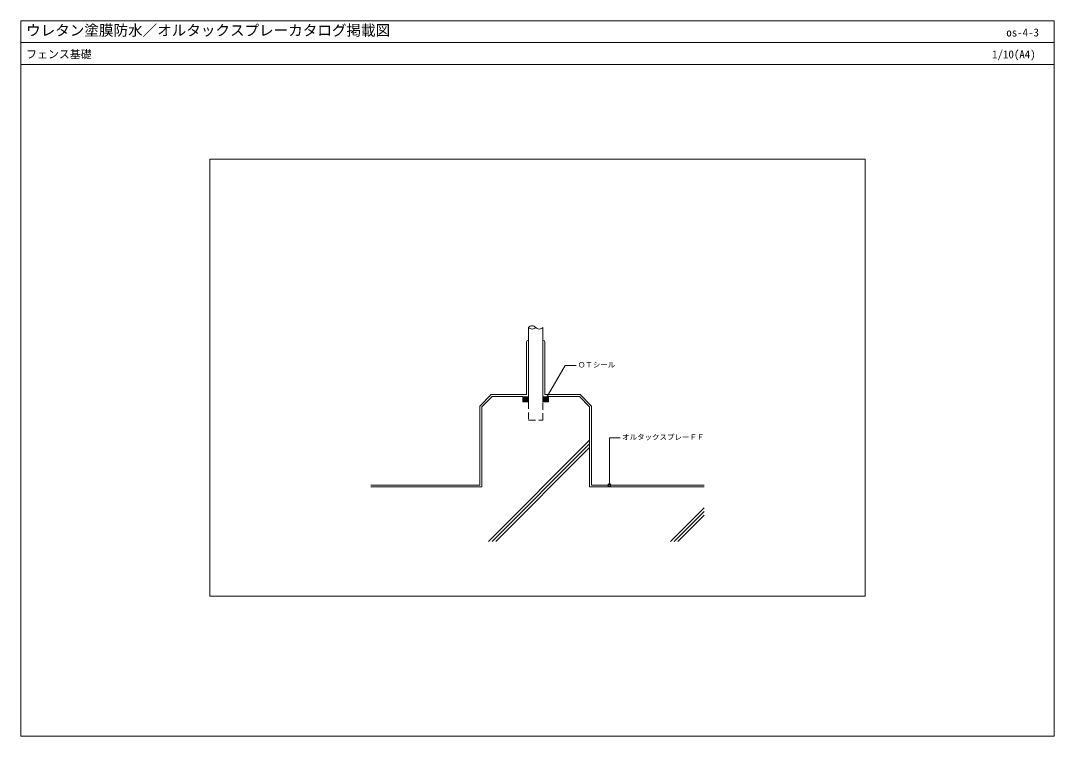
# Model space of a CAD drawing. Units: millimetres, scale not verified. Extents: x -1420 to 1420, y -983 to 983.
import ezdxf
from ezdxf.enums import TextEntityAlignment as Align

# ---------------------------------------------------------------- set-up
doc = ezdxf.new("R2010")
doc.units = ezdxf.units.MM
doc.header["$LTSCALE"] = 3
doc.linetypes.add('USER1', pattern=[9.525, 6.35, -3.175])
for name, color, linetype, lineweight in [('0-0_0', 7, 'Continuous', 18), ('0-1_WAKU', 7, 'Continuous', 18), ('0-2_KANAMONO', 4, 'Continuous', 18), ('0-3_KUTAI', 3, 'Continuous', 18), ('0-4_BOUSUI', 1, 'Continuous', 18), ('0-5_HATCH', 9, 'Continuous', 18), ('0-6_MOJI', 7, 'Continuous', 18)]:
    doc.layers.add(name, color=color, linetype=linetype, lineweight=lineweight)
doc.styles.add('ＭＳ ゴシック', font='')
doc.styles.get('ＭＳ ゴシック').set_extended_font_data('MS Gothic')

msp = doc.modelspace()

# ---------------------------------------------------------------- linework, layer by layer
at = {"layer": '0-0_0'}
msp.add_line((-1420.039, 922.635), (1419.961, 922.635), dxfattribs=at)
msp.add_lwpolyline([(-900.039, -597.727), (899.961, -597.727), (899.961, 602.273), (-900.039, 602.273)], close=True, dxfattribs=at)
at = {"layer": '0-1_WAKU'}
for points in [[(-1420.039, -982.727), (1419.961, -982.727), (1419.961, 982.635), (-1420.039, 982.635)], [(1419.961, 862.635), (-1420.039, 862.635), (-1420.039, 982.635), (1419.961, 982.635)]]:
    msp.add_lwpolyline(points, close=True, dxfattribs=at)
at = {"layer": '0-2_KANAMONO'}
for p, q in [((-25.039, -64.443), (-25.039, 140.211)), ((14.961, -64.443), (14.961, 140.211))]:
    msp.add_line(p, q, dxfattribs=at)
at = {"layer": '0-2_KANAMONO', "linetype": 'USER1'}
msp.add_lwpolyline([(-25.039, -64.443), (-25.039, -114.443), (14.961, -114.443), (14.961, -64.443)], dxfattribs=at)
at = {"layer": '0-2_KANAMONO'}
for centre, start, end in [((-15.039, 131.333), 41.59806, 138.40194), ((-15.039, 149.089), 221.59806, 318.40194), ((4.961, 149.089), 221.59806, 318.40194)]:
    msp.add_arc(centre, 13.372, start, end, dxfattribs=at)
at = {"layer": '0-3_KUTAI'}
for points in [[(-457.539, -297.727), (-153.323, -297.727), (-153.323, -77.727), (-125.039, -49.443), (-40.039, -49.443), (-40.039, -64.443), (-25.039, -64.443)], [(14.961, -64.443), (29.961, -64.443), (29.961, -49.443), (114.961, -49.443), (143.246, -77.727), (143.246, -297.727), (457.461, -297.727)]]:
    msp.add_lwpolyline(points, dxfattribs=at)
at = {"layer": '0-4_BOUSUI'}
for points in [[(-457.539, -292.727), (-158.323, -292.727), (-158.323, -75.656), (-127.11, -44.443), (-30.039, -44.443), (-30.039, 100.557)], [(457.461, -292.727), (148.246, -292.727), (148.246, -75.656), (117.032, -44.443), (19.961, -44.443), (19.961, 100.557)]]:
    msp.add_lwpolyline(points, dxfattribs=at)
for centre, radius, start, end in [((-25.039, 100.557), 5, 90, 180), ((14.961, 100.557), 5, 0, 90), ((-32.539, -13.222), 36.989, 258.30135, 281.69865), ((22.461, -18.605), 31.736, 256.3304, 283.6696)]:
    msp.add_arc(centre, radius, start, end, dxfattribs=at)
at = {"layer": '0-5_HATCH'}
for p, q in [((-40.039, -64.337), (-25.171, -49.47)), ((-40.039, -50.867), (-38.842, -49.67)), ((-40.039, -55.357), (-34.822, -50.141)), ((-40.039, -59.847), (-30.337, -50.145)), ((-27.258, -64.443), (-40.039, -51.662)), ((-31.748, -64.443), (-40.039, -56.152)), ((-25.039, -62.172), (-37.308, -49.902)), ((-35.654, -64.443), (-25.039, -53.828)), ((-25.039, -57.682), (-32.509, -50.211)), ((-25.039, -53.192), (-28.267, -49.964)), ((14.961, -49.749), (15.208, -49.502)), ((14.961, -63.219), (28.399, -49.781)), ((14.961, -54.239), (19.043, -50.157)), ((14.961, -58.729), (23.361, -50.329)), ((26.623, -64.443), (14.961, -52.781)), ((29.961, -63.29), (16.435, -49.764)), ((18.228, -64.443), (29.961, -52.709)), ((29.961, -58.8), (21.488, -50.327)), ((29.961, -54.31), (25.815, -50.164)), ((29.961, -49.82), (29.657, -49.515)), ((-36.238, -64.443), (-40.039, -60.642)), ((-31.164, -64.443), (-25.039, -58.318)), ((-26.673, -64.443), (-25.039, -62.808)), ((22.133, -64.443), (14.961, -57.271)), ((17.643, -64.443), (14.961, -61.761)), ((22.718, -64.443), (29.961, -57.199)), ((27.208, -64.443), (29.961, -61.689)), ((-134.815, -447.727), (143.246, -169.667)), ((-124.815, -447.727), (143.246, -179.667)), ((-114.815, -447.727), (143.246, -189.667)), ((365.185, -447.727), (457.461, -355.451)), ((375.185, -447.727), (457.461, -365.451)), ((385.185, -447.727), (457.461, -375.451))]:
    msp.add_line(p, q, dxfattribs=at)
at = {"layer": '0-6_MOJI'}
for p, q in [((24.09, -54.183), (76.024, 35.769)), ((106.024, 35.769), (76.024, 35.769)), ((227.461, -162.823), (197.461, -162.823)), ((197.461, -292.727), (197.461, -162.823))]:
    msp.add_line(p, q, dxfattribs=at)
for centre in [(24.09, -54.183), (197.461, -292.727)]:
    msp.add_circle(centre, 4, dxfattribs=at)

# ---------------------------------------------------------------- texts
at = {"layer": '0-1_WAKU', "style": 'ＭＳ ゴシック'}
for s, height, p in [('ウレタン塗膜防水／オルタックスプレーカタログ掲載図', 29.33, (-1405.039, 932.635)), ('os-4-3', 21.99, (1288.007, 932.635)), ('フェンス基礎', 21.99, (-1405.039, 872.635)), ('1/10(A4)', 21.99, (1249.022, 872.635))]:
    msp.add_text(s, height=height, dxfattribs=at).set_placement(p, align=Align.BOTTOM_LEFT)
at = {"layer": '0-6_MOJI', "style": 'ＭＳ ゴシック'}
for s, p in [('ＯＴシール', (111.024, 25.769)), ('オルタックスプレーＦＦ', (232.461, -172.823))]:
    msp.add_text(s, height=14.66, dxfattribs=at).set_placement(p, align=Align.BOTTOM_LEFT)

doc.saveas('drawing.dxf')
